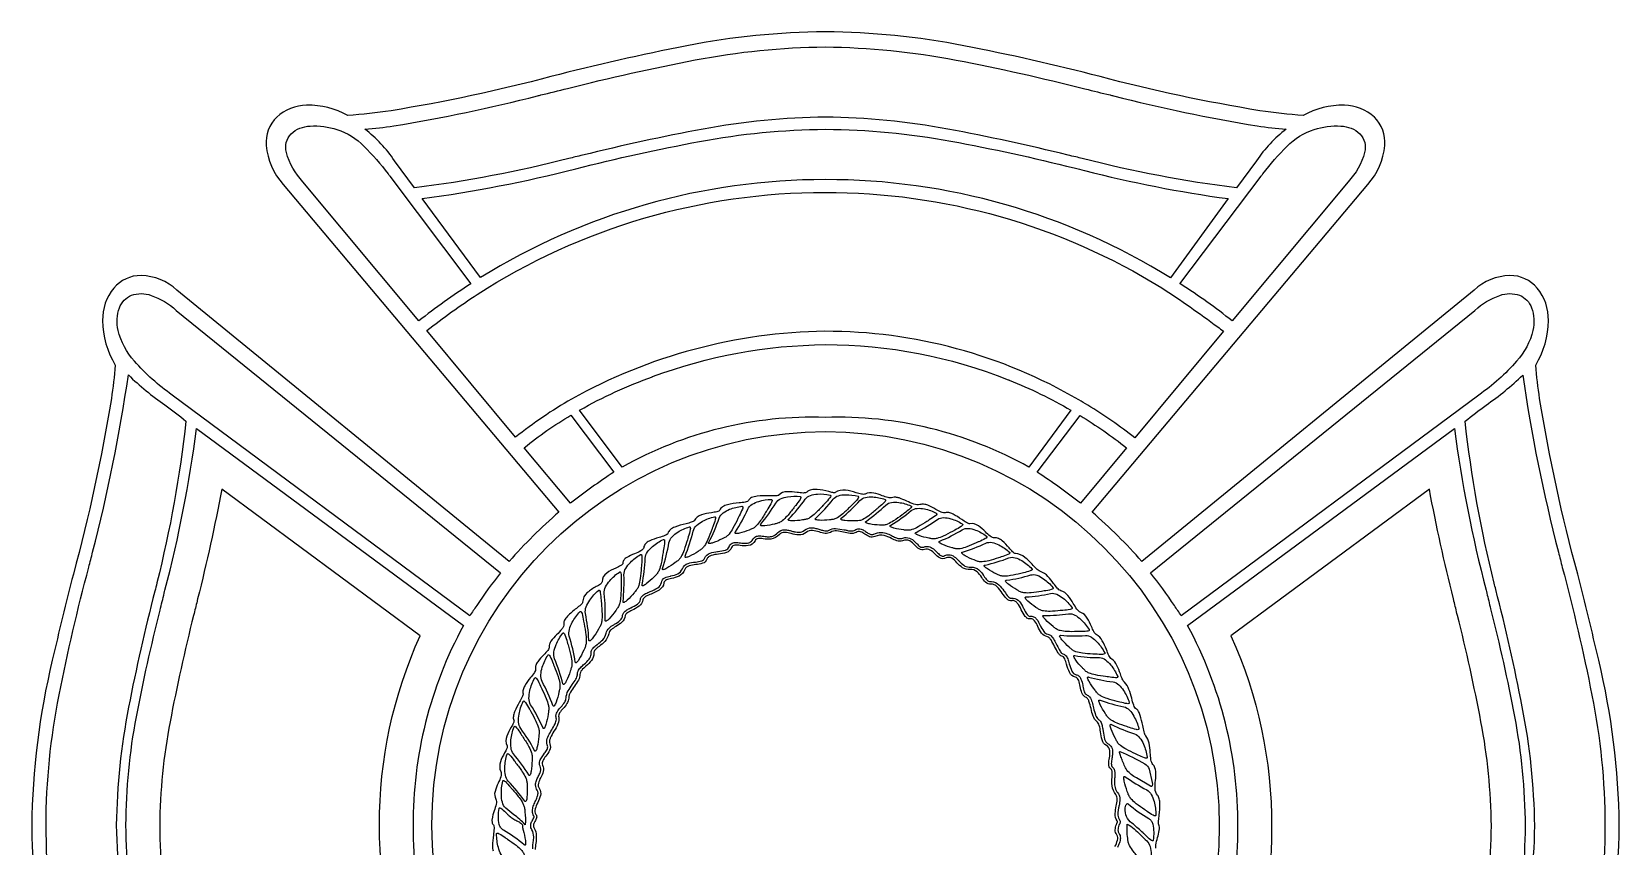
# Model space of a CAD drawing. Extents: x -4 to 118, y -79 to 10.
# Drawn here: x 95.75 to 103.21, y -20.52 to -16.69 of the extents above; entities that cross this region are included whole.
import ezdxf

# ---------------------------------------------------------------- set-up
doc = ezdxf.new("R2010")
doc.units = 0
doc.header["$MEASUREMENT"] = 0

msp = doc.modelspace()

# ---------------------------------------------------------------- linework, layer by layer
for points in [[(103.1183, -21.2027, 0.055405), (103.2149, -20.4239, 0.055672), (103.1183, -19.6489, 0.006277), (103.0195, -19.2437, -0.025745), (102.8408, -18.4185, -0.012028), (102.8222, -18.2612, 0.132006), (102.8821, -18.0513, 0.176908), (102.8297, -17.899, 0.220002), (102.7011, -17.8395, 0.175917), (102.5325, -17.9081), (100.9713, -19.1846, 0.035776), (100.7372, -18.9522), (102.0336, -17.4117, 0.153357), (102.1135, -17.2277, 0.221589), (102.0639, -17.0945, 0.184029), (101.9231, -17.0389, 0.133279), (101.7292, -17.0876, -0.014879), (101.5264, -17.0649, -0.024548), (100.7749, -16.9045, 0.015562), (100.1348, -16.7594, 0.045549), (99.4836, -16.6935, 0.04567), (98.8334, -16.7594, 0.015463), (98.1942, -16.9045, -0.024551), (97.4427, -17.0649, -0.014876), (97.24, -17.0876, 0.133276), (97.0461, -17.0389, 0.184027), (96.9053, -17.0945, 0.221591), (96.8557, -17.2277, 0.153357), (96.9356, -17.4117), (98.232, -18.9522, 0.035758), (97.9979, -19.1846), (96.4367, -17.9081, 0.175917), (96.2681, -17.8395, 0.220001), (96.1395, -17.899, 0.176908), (96.0871, -18.0513, 0.132007), (96.147, -18.2612, -0.012034), (96.1284, -18.4185, -0.025739), (95.9497, -19.2435, 0.006281), (95.8508, -19.6489, 0.055413), (95.7543, -20.4277, 0.05568), (95.8508, -21.2027, 0.00628)], [(101.0367, -20.5316, -0.050169), (101.0375, -20.517, -0.027895), (101.0453, -20.4828, 0.027886), (101.053, -20.4486, 0.050168), (101.0539, -20.434, 0.105161), (101.051, -20.4224, -0.073232), (101.0501, -20.4032, -0.013267), (101.0528, -20.3764, 0.034682), (101.0565, -20.3236, 0.060051), (101.0534, -20.3003, 0.124355), (101.0441, -20.2828, -0.165608), (101.034, -20.2533, -0.036363), (101.0354, -20.2146, 0.040683), (101.0366, -20.172, 0.173238), (101.0237, -20.1384, -0.108974), (101.0179, -20.1296, -0.049103), (101.0143, -20.1166, -0.025529), (101.0106, -20.0827, 0.031305), (101.0052, -20.0383, 0.137276), (100.9895, -20.0035, -0.089339), (100.9855, -19.9967, -0.030365), (100.982, -19.9857, -0.014285), (100.9752, -19.9556, 0.025139), (100.9638, -19.908, 0.049171), (100.9561, -19.8892, 0.13356), (100.9462, -19.8781, -0.123151), (100.9391, -19.8713, -0.05387), (100.9333, -19.8598, -0.02679), (100.9235, -19.8278, 0.028528), (100.9104, -19.7861, 0.112439), (100.8893, -19.7526, -0.098387), (100.8793, -19.7367, -0.018433), (100.8702, -19.7126, 0.032944), (100.8543, -19.6732, 0.133777), (100.8301, -19.6438, -0.109346), (100.8169, -19.6262, -0.020394), (100.8047, -19.5987, 0.033872), (100.785, -19.5569, 0.144379), (100.7572, -19.5278, -0.12706), (100.7457, -19.5138, -0.021701), (100.7346, -19.4903, 0.039857), (100.7143, -19.4502, 0.165801), (100.6843, -19.4236, -0.130279), (100.6663, -19.408, -0.026334), (100.6491, -19.3817, 0.039368), (100.624, -19.3449, 0.154136), (100.591, -19.3219, -0.141485), (100.5738, -19.3097, -0.027823), (100.5564, -19.2873, 0.037917), (100.5301, -19.2544, 0.127861), (100.4953, -19.2319, -0.091948), (100.4883, -19.2287, -0.037837), (100.4801, -19.2222, -0.018771), (100.4608, -19.2027, 0.038951), (100.4218, -19.1654, 0.163806), (100.3769, -19.1467, -0.137233), (100.371, -19.1447, -0.050006), (100.3641, -19.1391, -0.022539), (100.3474, -19.1208, 0.042356), (100.3154, -19.0876, 0.070391), (100.2975, -19.0764, 0.13072), (100.279, -19.0734, -0.115541), (100.2687, -19.0716, -0.063498), (100.2584, -19.0655, -0.035196), (100.2366, -19.0455, 0.053757), (100.2033, -19.0166, 0.195146), (100.1628, -19.0071, -0.11649), (100.1562, -19.0059, -0.040341), (100.1474, -19.0016, -0.018411), (100.1247, -18.9869, 0.034645), (100.0838, -18.9617, 0.061882), (100.064, -18.9545, 0.134914), (100.0467, -18.955, -0.146384), (100.0387, -18.9558, -0.060617), (100.0285, -18.9527, -0.028494), (100.0031, -18.9393, 0.03939), (99.9648, -18.92, 0.063667), (99.9458, -18.9153, 0.114086), (99.9283, -18.9171, -0.145443), (99.9001, -18.9145, -0.028544), (99.8662, -18.9005, 0.031179), (99.8304, -18.8858, 0.054859), (99.8144, -18.8824, 0.108508), (99.8007, -18.884, -0.153451), (99.7786, -18.8842, -0.032543), (99.7515, -18.875, 0.048996), (99.7114, -18.8624, 0.167754), (99.6709, -18.8674, -0.100269), (99.6633, -18.8687, -0.045374), (99.6536, -18.8675, -0.023209), (99.6288, -18.8608, 0.050223), (99.5784, -18.8492, 0.185263), (99.5297, -18.8603, -0.157461), (99.526, -18.8612, -0.040799), (99.5195, -18.8604, -0.015762), (99.5, -18.8559, 0.043457), (99.4449, -18.8455, 0.072775), (99.4182, -18.8471, 0.146882), (99.3976, -18.858, -0.129661), (99.3902, -18.8615, -0.05648), (99.3795, -18.8624, -0.027618), (99.3511, -18.8597, 0.046333), (99.304, -18.8566, 0.199179), (99.2656, -18.8722, -0.16191), (99.2607, -18.8746, -0.041928), (99.2515, -18.8757, -0.016514), (99.2238, -18.8757, 0.037656), (99.163, -18.8776, 0.072413), (99.1375, -18.8843, 0.175489), (99.1221, -18.8982, -0.185888), (99.1173, -18.9023, -0.054278), (99.1076, -18.9052, -0.021759), (99.0781, -18.9091, 0.03968), (99.0233, -18.9179, 0.073264), (99.001, -18.9273, 0.158849), (98.9877, -18.9423, -0.151668), (98.9829, -18.947, -0.060854), (98.9742, -18.9504, -0.027536), (98.9487, -18.9552, 0.047875), (98.9019, -18.9655, 0.193482), (98.867, -18.9929, -0.124599), (98.8624, -18.9965, -0.039055), (98.854, -18.9999, -0.016863), (98.829, -19.0066, 0.039867), (98.776, -19.0228, 0.073745), (98.755, -19.0353, 0.16284), (98.7441, -19.0521, -0.155729), (98.7394, -19.0579, -0.059478), (98.7302, -19.0628, -0.026818), (98.7028, -19.0717, 0.047866), (98.6564, -19.0883, 0.084893), (98.6389, -19.1009, 0.153534), (98.6302, -19.1183, -0.16339), (98.6261, -19.1272, -0.076921), (98.6166, -19.1347, -0.037066), (98.5876, -19.148, 0.047382), (98.5507, -19.1655, 0.085809), (98.5378, -19.1771, 0.150825), (98.5323, -19.1917, -0.177674), (98.5297, -19.1981, -0.077732), (98.5227, -19.204, -0.034195), (98.4996, -19.2153, 0.062535), (98.4563, -19.239, 0.240008), (98.4343, -19.2804, -0.169459), (98.4322, -19.2855, -0.065468), (98.4265, -19.2908, -0.028015), (98.4073, -19.3025, 0.058935), (98.3652, -19.3309, 0.214943), (98.3432, -19.3763, -0.154593), (98.3409, -19.3812, -0.040404), (98.3347, -19.3878, -0.016135), (98.3139, -19.4049, 0.034283), (98.2723, -19.4413, 0.066617), (98.258, -19.4603, 0.169904), (98.2544, -19.4781, -0.133705), (98.2527, -19.4897, -0.06252), (98.2453, -19.5022, -0.032614), (98.2211, -19.529, 0.038262), (98.1945, -19.559, 0.073259), (98.1868, -19.5734, 0.149045), (98.1861, -19.587, -0.163777), (98.185, -19.5938, -0.058441), (98.1797, -19.6023, -0.025685), (98.1609, -19.6229, 0.039529), (98.1321, -19.6559, 0.071131), (98.1233, -19.6727, 0.144312), (98.1224, -19.6887, -0.132534), (98.1214, -19.697, -0.055384), (98.1163, -19.707, -0.026695), (98.0984, -19.7306, 0.042092), (98.0711, -19.7684, 0.069391), (98.0631, -19.788, 0.123874), (98.0631, -19.8071, -0.137852), (98.0627, -19.8128, -0.039126), (98.0593, -19.8213, -0.016272), (98.0468, -19.8449, 0.032527), (98.0236, -19.8912, 0.061104), (98.0177, -19.9129, 0.150463), (98.0199, -19.9301, -0.162649), (98.0206, -19.9359, -0.06472), (98.0183, -19.9436, -0.028387), (98.0075, -19.9636, 0.052906), (97.987, -20.0055, 0.19707), (97.988, -20.0509, -0.158291), (97.9888, -20.0566, -0.063862), (97.9866, -20.0643, -0.028305), (97.9763, -20.0844, 0.052576), (97.9569, -20.1262, 0.191981), (97.9584, -20.1716, -0.121387), (97.961, -20.1831, -0.067977), (97.9589, -20.1964, -0.03807), (97.9466, -20.2266, 0.049925), (97.9315, -20.2655, 0.204879), (97.9356, -20.3017, -0.114105), (97.938, -20.3123, -0.053393), (97.9367, -20.3256, -0.028817), (97.9278, -20.3572, 0.041784), (97.9177, -20.3954, 0.083945), (97.9178, -20.4111, 0.170039), (97.9242, -20.4224, -0.115827), (97.9264, -20.4296, -0.040058), (97.9267, -20.4404, -0.018291), (97.9237, -20.4702, 0.033263), (97.9197, -20.5223, 0.058751), (97.9224, -20.5452, 0.128001)], [(98.1084, -20.5354, -0.033779), (98.1109, -20.5082, -0.000373), (98.1113, -20.5049, 0.029579), (98.1134, -20.4792, 0.143638), (98.1047, -20.4458, -0.145018), (98.0991, -20.4266, -0.024972), (98.0993, -20.422, -0.071045), (98.1004, -20.4173, -0.049475), (98.1073, -20.401, 0.001687), (98.1084, -20.3988, 0.026829), (98.1137, -20.3895, 0.110489), (98.1152, -20.384, 0.096084), (98.115, -20.3828, 0.037823), (98.1145, -20.3817, -0.015813), (98.114, -20.3809, -0.154899), (98.1072, -20.358, -0.081368), (98.1115, -20.3351, -0.024663), (98.1205, -20.3135, 0.000027), (98.1208, -20.3128, 0.02156), (98.13, -20.2912, 0.085541), (98.1338, -20.2733, 0.151015), (98.13, -20.2603, -0.149944), (98.122, -20.2349, -0.087467), (98.1261, -20.2143, -0.028721), (98.1343, -20.1961, 0.000227), (98.135, -20.1948, 0.03022), (98.1434, -20.1768, 0.090589), (98.1467, -20.1607, 0.097107), (98.1437, -20.1471, -0.124476), (98.1406, -20.1329, -0.126209), (98.1467, -20.1117, -0.038716), (98.1588, -20.0941, 0.00077), (98.1603, -20.0921, -0.000091), (98.1613, -20.0909, 0.031161), (98.1738, -20.0724, 0.129446), (98.1789, -20.0556, 0.082416), (98.177, -20.0457, -0.104696), (98.1746, -20.0321, -0.108154), (98.1824, -20.0033, -0.029852), (98.1981, -19.9759, 0.026619), (98.2135, -19.9481, 0.105634), (98.2197, -19.9258, 0.018547), (98.2196, -19.9225, 0.061826), (98.2191, -19.9196, -0.010485), (98.2182, -19.9151, -0.038092), (98.2178, -19.911, -0.145318), (98.2262, -19.8868, -0.043922), (98.242, -19.8677, 0.03996), (98.2588, -19.8463, 0.141995), (98.2655, -19.8262, -0.120367), (98.275, -19.7933, -0.034064), (98.2938, -19.7642, 0.000063), (98.2945, -19.7632, 0.026267), (98.3119, -19.7372, 0.126794), (98.3186, -19.7168), (98.3186, -19.7156), (98.318, -19.7143, -0.068962), (98.3192, -19.7065, -0.033017), (98.3217, -19.6995, -0.076698), (98.3341, -19.6825, -0.022711), (98.3502, -19.6673, 0.048208), (98.3737, -19.6437, 0.166809), (98.3829, -19.621), (98.3829, -19.6173), (98.3829, -19.6142, -0.181798), (98.3921, -19.5918, -0.0534), (98.4096, -19.5763, 0.002305), (98.4126, -19.574, 0.052503), (98.4383, -19.552, 0.141762), (98.4534, -19.522, -0.155831), (98.4676, -19.4978, -0.048856), (98.4893, -19.4818, 0.00193), (98.493, -19.4794, 0.055315), (98.5189, -19.4609, 0.176142), (98.5313, -19.4373, -0.146658), (98.5369, -19.4244, -0.089604), (98.5511, -19.4121, -0.024983), (98.5681, -19.4029, 0.000254), (98.5697, -19.4021, 0.049015), (98.6003, -19.3846, 0.203324), (98.6148, -19.3625, -0.170989), (98.6216, -19.3483, -0.098072), (98.6392, -19.3351, -0.032679), (98.6605, -19.326, 0.057531), (98.6961, -19.3084, 0.212442), (98.7131, -19.2834, -0.254821), (98.7296, -19.2611, -0.069753), (98.755, -19.253, 0.001431), (98.7576, -19.2525, 0.062494), (98.7904, -19.242, 0.186316), (98.812, -19.2185, -0.223107), (98.8388, -19.1934, -0.065778), (98.8728, -19.187, 0.000108), (98.8739, -19.1869, 0.051849), (98.9028, -19.1815, 0.238822), (98.9159, -19.1696, -0.223211), (98.9426, -19.145, -0.060834), (98.9775, -19.1377, 0.00038), (98.9796, -19.1375, 0.053086), (99.0146, -19.1305, 0.091652), (99.0254, -19.1244, 0.135755), (99.0315, -19.1152, -0.202556), (99.0458, -19.0985, -0.114042), (99.0643, -19.0948, -0.02864), (99.0795, -19.096, 0.006126), (99.0859, -19.0967, 0.038651), (99.1088, -19.0985, 0.106642), (99.1284, -19.0952, 0.165206), (99.1428, -19.0812, -0.158418), (99.1566, -19.0674, -0.115281), (99.1737, -19.0639, -0.031299), (99.1877, -19.0651, 0.00658), (99.1935, -19.0657, -0.000201), (99.1952, -19.066, 0.038254), (99.2164, -19.0682, 0.092993), (99.2368, -19.0647, 0.107386), (99.2591, -19.0497, -0.21214), (99.2931, -19.0354, -0.049964), (99.3105, -19.0374, -0.021516), (99.3271, -19.0416, 0.017479), (99.3438, -19.0456, 0.046474), (99.3592, -19.0472, 0.192566), (99.3858, -19.0379, -0.177711), (99.4192, -19.0262, -0.057335), (99.4392, -19.0288, -0.019078), (99.4578, -19.0341, 0.000006), (99.4581, -19.0342, 0.023006), (99.4745, -19.0387, 0.052859), (99.4884, -19.0404, 0.117901), (99.5014, -19.0373, -0.157132), (99.5323, -19.0286), (99.5719, -19.0348, -0.001187), (99.5773, -19.0361, 0.012656), (99.5924, -19.0395, 0.046291), (99.6059, -19.041, 0.064876), (99.6149, -19.04, 0.092566), (99.622, -19.0367, -0.134012), (99.6412, -19.0311, -0.112329), (99.6612, -19.0362, -0.043009), (99.677, -19.046, 0.035232), (99.6915, -19.0546, 0.113385), (99.7036, -19.0577, 0.058289), (99.7074, -19.0572, 0.037348), (99.7116, -19.0559, -0.110074), (99.7463, -19.0484, -0.087826), (99.7759, -19.054, -0.033978), (99.8001, -19.0651, 0.032524), (99.8178, -19.0738, 0.093479), (99.8328, -19.0769), (99.8328, -19.0769, 0.022853), (99.8378, -19.0767, 0.072328), (99.8427, -19.0756, -0.084074), (99.8631, -19.0719, -0.152337), (99.8929, -19.0814, -0.056416), (99.9128, -19.0993, 0.00005), (99.9132, -19.0998, 0.041754), (99.9276, -19.1134, 0.167401), (99.9392, -19.1177, 0.04743), (99.9423, -19.1173, 0.012325), (99.946, -19.1164, -0.087554), (99.9614, -19.114, -0.145421), (99.9866, -19.1219, -0.049202), (100.005, -19.1373, 0.002156), (100.0078, -19.1399, 0.043523), (100.023, -19.1542, 0.164133), (100.0362, -19.1591, 0.058768), (100.0405, -19.1586, 0.042897), (100.0461, -19.1566, -0.10248), (100.0635, -19.1529, -0.152686), (100.0898, -19.1619, -0.047862), (100.1098, -19.1795, 0.000662), (100.1117, -19.1814, 0.0545), (100.1341, -19.2022, 0.156898), (100.1593, -19.2104), (100.163, -19.2104), (100.1686, -19.2104, -0.182301), (100.2054, -19.224, -0.066671), (100.2274, -19.25, 0.000826), (100.2292, -19.2525, 0.051599), (100.2442, -19.2725, 0.20774), (100.2588, -19.2791), (100.2613, -19.2791), (100.265, -19.2791, -0.189715), (100.2994, -19.2942, -0.052251), (100.3233, -19.3229, 0.000936), (100.3256, -19.326, 0.039209), (100.3438, -19.3496, 0.06313), (100.3504, -19.3552, 0.137576), (100.3559, -19.357), (100.3578, -19.357, -0.046659), (100.3616, -19.3564, -0.0143), (100.3658, -19.3563, -0.226848), (100.3957, -19.3724, -0.056869), (100.414, -19.4021, 0.001419), (100.4159, -19.4058, 0.044332), (100.4318, -19.4333, 0.076929), (100.4385, -19.4401, 0.154955), (100.4449, -19.4423), (100.4468, -19.4423, -0.091812), (100.4487, -19.4417, -0.026788), (100.4511, -19.4417), (100.4511, -19.4417, -0.139319), (100.4661, -19.4459, -0.088805), (100.4776, -19.4564, -0.059921), (100.4924, -19.4826, 0.000499), (100.4932, -19.4843, 0.047488), (100.5099, -19.5132, 0.204172), (100.529, -19.5258, -0.086637), (100.5379, -19.5291, -0.043703), (100.5445, -19.5338, -0.058795), (100.5589, -19.5536, -0.013993), (100.572, -19.5776, 0.000014), (100.5723, -19.5783, 0.017452), (100.5872, -19.6054, 0.027356), (100.5925, -19.6134, 0.088968), (100.5964, -19.6173, -0.176908), (100.6113, -19.6241, -0.106523), (100.6229, -19.6428, -0.028114), (100.6298, -19.6649, 0.052441), (100.6425, -19.6997, 0.221162), (100.6626, -19.7168, -0.144957), (100.6765, -19.7242, -0.092674), (100.6853, -19.7372, -0.061225), (100.6935, -19.7666, 0.001661), (100.6941, -19.77, 0.0435), (100.7008, -19.798, 0.076963), (100.7052, -19.806, 0.141523), (100.7108, -19.8102, -0.139928), (100.7257, -19.8213, -0.082882), (100.7372, -19.8456, -0.024242), (100.7442, -19.8732, 0.026175), (100.7539, -19.9072, 0.050074), (100.7592, -19.9185, 0.102257), (100.7658, -19.9258, -0.098812), (100.7776, -19.9375, -0.074661), (100.7845, -19.9558, -0.020686), (100.7882, -19.9762, 0.00297), (100.7893, -19.9833, 0.042826), (100.7961, -20.0193, 0.071237), (100.8019, -20.0316, 0.120669), (100.8104, -20.0396, -0.160521), (100.8291, -20.0582, -0.115601), (100.8339, -20.081, -0.037677), (100.8315, -20.1044, 0.00231), (100.8308, -20.1094, 0.047291), (100.8277, -20.1335, 0.080017), (100.8291, -20.1441, 0.120128), (100.8332, -20.1509, -0.147796), (100.8425, -20.1661, -0.068319), (100.8444, -20.1818, -0.012667), (100.8441, -20.1903, 0.012898), (100.8437, -20.1997, -0.000004), (100.8437, -20.1999, 0.023103), (100.8425, -20.2207, 0.067231), (100.8457, -20.2474, 0.10491), (100.8586, -20.2727, -0.104291), (100.866, -20.2876, -0.065557), (100.8679, -20.303, -0.04413), (100.8643, -20.3318, 0.001259), (100.8635, -20.3363, -0.000128), (100.8631, -20.3383, 0.010881), (100.86, -20.3553, 0.038064), (100.8586, -20.371, 0.116548), (100.8642, -20.3963, -0.076328), (100.8681, -20.4015, -0.122529), (100.8697, -20.4081, -0.094547), (100.8682, -20.4149, -0.034311), (100.8658, -20.4196, 0.011779), (100.8654, -20.4204, 0.062984), (100.8642, -20.4229, -0.021943), (100.8639, -20.4236, -0.085123), (100.8635, -20.4241, 0.015319), (100.8604, -20.4368, 0.049377), (100.8592, -20.4476, 0.160924), (100.8635, -20.4625, -0.158399), (100.8703, -20.4847, -0.084705), (100.8656, -20.5079, -0.025303), (100.8563, -20.5294, 0.000018)], [(100.8451, -20.525, 0.048609), (100.8567, -20.495, 0.223973), (100.8532, -20.4695, -0.159669), (100.8464, -20.4457, -0.077944), (100.8517, -20.4207, -0.058495), (100.853, -20.4169, -0.021021), (100.8548, -20.4135, 0.019311), (100.8561, -20.4108, 0.075251), (100.8569, -20.4084, 0.143475), (100.8566, -20.4062, 0.119954), (100.8547, -20.404, -0.144301), (100.8464, -20.3696, -0.044369), (100.8513, -20.334, 0.042444), (100.8555, -20.3042, 0.179763), (100.8488, -20.2805, -0.140181), (100.8317, -20.239, -0.051443), (100.8317, -20.1989, 0.040021), (100.8323, -20.1752, 0.077319), (100.8302, -20.1664, 0.133619), (100.8253, -20.1601, -0.195249), (100.816, -20.1365, -0.049483), (100.8188, -20.1075, 0.068321), (100.8211, -20.0746, 0.260199), (100.8048, -20.0503, -0.198168), (100.7842, -20.0235, -0.047533), (100.7768, -19.9852, 0.035797), (100.7715, -19.9554, 0.064107), (100.7667, -19.9439, 0.1177), (100.7593, -19.936, -0.157248), (100.7423, -19.9115, -0.03336), (100.7325, -19.8759, 0.036953), (100.7229, -19.8415, 0.070778), (100.716, -19.8289, 0.140878), (100.7066, -19.8217, -0.130433), (100.6964, -19.8143, -0.078732), (100.6896, -19.8025, -0.046202), (100.6818, -19.772, 0.047142), (100.6746, -19.7438, 0.091076), (100.6686, -19.7339, 0.157098), (100.6596, -19.7287, -0.222746), (100.6316, -19.7055, -0.055678), (100.6179, -19.6677, 0.04357), (100.609, -19.6414, 0.093469), (100.6031, -19.6331, 0.175532), (100.5951, -19.6297, -0.153901), (100.5868, -19.625, -0.055298), (100.5784, -19.6145, -0.026001), (100.5614, -19.5839, 0.026003), (100.5444, -19.5534, 0.055298), (100.5359, -19.5429, 0.1539), (100.5276, -19.5382, -0.199911), (100.5003, -19.5208, -0.050806), (100.4823, -19.4896, 0.051017), (100.4675, -19.4638, 0.101541), (100.4589, -19.4562, 0.162713), (100.4484, -19.4544, -0.160212), (100.4347, -19.4521, -0.100974), (100.4233, -19.4425, -0.053475), (100.4047, -19.4111, 0.056259), (100.3859, -19.3796, 0.109352), (100.3744, -19.3704, 0.167433), (100.3604, -19.369, -0.155705), (100.3482, -19.3678, -0.090576), (100.3369, -19.3601, -0.047051), (100.3154, -19.3332, 0.048858), (100.2913, -19.3033, 0.083305), (100.2776, -19.2938, 0.134125), (100.2622, -19.2913, -0.212878), (100.2371, -19.2823, -0.060811), (100.2189, -19.2594, 0.070318), (100.1973, -19.233, 0.207322), (100.1639, -19.2227, -0.171173), (100.1287, -19.2135, -0.057763), (100.1025, -19.1901, 0.069278), (100.0787, -19.1693, 0.252503), (100.051, -19.1678, -0.239408), (100.0216, -19.1675, -0.078464), (99.9988, -19.1487, 0.0706), (99.9772, -19.1304, 0.225429), (99.9498, -19.1282, -0.225355), (99.9244, -19.1256, -0.069402), (99.9042, -19.1079, 0.083086), (99.8804, -19.0878, 0.226395), (99.8471, -19.087, -0.150884), (99.8198, -19.0871, -0.050093), (99.7944, -19.0759, 0.070305), (99.76, -19.062, 0.15932), (99.7166, -19.0672, -0.19548), (99.692, -19.0679, -0.061926), (99.6702, -19.056, 0.066317), (99.6497, -19.0449, 0.233894), (99.6286, -19.0474, -0.154857), (99.6008, -19.0526, -0.040274), (99.5694, -19.0466, 0.044614), (99.5367, -19.0406, 0.173864), (99.5084, -19.0474, -0.163805), (99.4826, -19.0521, -0.045243), (99.4546, -19.0456, 0.05666), (99.423, -19.0387, 0.194978), (99.394, -19.0474, -0.186133), (99.3588, -19.0598, -0.06407), (99.3235, -19.0532, 0.063067), (99.2933, -19.0474, 0.225338), (99.2678, -19.0581, -0.163631), (99.2272, -19.0794, -0.078061), (99.1914, -19.0777, 0.069728), (99.169, -19.0761, 0.256749), (99.1534, -19.087, -0.235981), (99.1218, -19.11, -0.077211), (99.0842, -19.1089, 0.062339), (99.0586, -19.1075, 0.309717), (99.0435, -19.119, -0.232092), (99.0189, -19.1421, -0.05697), (98.981, -19.1498, 0.05077), (98.9476, -19.1562, 0.089859), (98.9352, -19.1629, 0.138145), (98.9276, -19.1739, -0.232181), (98.9069, -19.193, -0.057454), (98.8748, -19.1989, 0.055627), (98.8436, -19.2047, 0.230043), (98.8235, -19.2227, -0.18961), (98.7963, -19.2528, -0.065204), (98.7604, -19.2643, 0.052864), (98.7367, -19.2713, 0.101291), (98.729, -19.2769, 0.148224), (98.7252, -19.2852, -0.214257), (98.7032, -19.3185, -0.05746), (98.665, -19.3375, 0.039167), (98.6394, -19.3492, 0.076663), (98.631, -19.3561, 0.143282), (98.6269, -19.3644, -0.199766), (98.6082, -19.3944, -0.05263), (98.5755, -19.4135, 0.036201), (98.5537, -19.4255, 0.071463), (98.5466, -19.4319, 0.140087), (98.5433, -19.4391, -0.175403), (98.5275, -19.4698, -0.055352), (98.4994, -19.4901, 0.042613), (98.4775, -19.5053, 0.172658), (98.4656, -19.5245, -0.13786), (98.4475, -19.5602, -0.050472), (98.4202, -19.5839, 0.045325), (98.4018, -19.5994, 0.221996), (98.3952, -19.6159, -0.198331), (98.3851, -19.6493, -0.05116), (98.3584, -19.6768, 0.036064), (98.3387, -19.6962, 0.065464), (98.3327, -19.7056, 0.119915), (98.3307, -19.715, -0.13209), (98.323, -19.7421, -0.03119), (98.3047, -19.7703, 0.030183), (98.2863, -19.7985, 0.122778), (98.2779, -19.8263, -0.142352), (98.2693, -19.8529, -0.041169), (98.2511, -19.8759, 0.045114), (98.235, -19.8963, 0.208085), (98.231, -19.9162, -0.172641), (98.2272, -19.9482, -0.037673), (98.2086, -19.9829, 0.035822), (98.1914, -20.0144, 0.064692), (98.1873, -20.0286, 0.122204), (98.1884, -20.0412, -0.210551), (98.1879, -20.0728, -0.063846), (98.1703, -20.0999, 0.052573), (98.156, -20.121, 0.226152), (98.1547, -20.1418, -0.178523), (98.1577, -20.1724, -0.058884), (98.1461, -20.2006, 0.062998), (98.1353, -20.227, 0.214178), (98.14, -20.2531, -0.213131), (98.1447, -20.2842, -0.05283), (98.132, -20.318, 0.04861), (98.1204, -20.348, 0.223979), (98.1239, -20.3735, -0.22425), (98.1265, -20.3896, -0.06257), (98.1191, -20.4062, 0.040174), (98.1122, -20.4207, 0.092911), (98.112, -20.431, 0.098729), (98.1151, -20.439, -0.133886), (98.1253, -20.4737, -0.042883), (98.1229, -20.5095, 0.039986), (98.1207, -20.539, 0.163048)]]:
    msp.add_lwpolyline(points, format="xyb")
for points in [[(97.4559, -17.1365, 0.022329), (98.1316, -16.9946, -0.000013), (98.1474, -16.9908, 0.000653), (98.2723, -16.9604, -0.014916), (98.8726, -16.8262, -0.045154), (99.483, -16.765, -0.04512), (100.0983, -16.8268, -0.01484), (100.7039, -16.9621, 0.000576), (100.822, -16.9908, -0.000013), (100.8378, -16.9946, 0.022329), (101.5135, -17.1365, 0.012175), (101.6497, -17.1523, 0.086572), (101.5107, -17.2998), (101.4164, -17.4273, -0.032231), (100.6914, -17.2895, 0.000076), (100.6606, -17.2822, -0.00006), (100.6245, -17.2737, 0.01449), (100.0593, -17.1511, 0.043822), (99.485, -17.0952, 0.043821), (98.9096, -17.1513, 0.014475), (98.3431, -17.2741, -0.000054), (98.3088, -17.2822, 0.000076), (98.278, -17.2895, -0.032231), (97.553, -17.4273), (97.4587, -17.2998, 0.086528), (97.3197, -17.1523, 0.012177)], [(97.0286, -17.3991, -0.123216), (96.9511, -17.2609, -0.259948), (96.973, -17.1732, -0.176531), (97.0627, -17.1371, -0.099578), (97.1885, -17.1539, -0.126515), (97.3155, -17.2316, -0.032831), (97.4288, -17.3617, 0.000168), (97.4374, -17.3724), (97.8173, -17.8787, 0.024625), (97.5732, -18.0535)], [(101.1054, -17.8502, 0.140433), (99.4839, -17.3888, 0.139741), (97.863, -17.8496), (97.5883, -17.4781, 0.02918), (98.3105, -17.3378, -0.015221), (98.8927, -17.2097, -0.044309), (99.4845, -17.1521, -0.043578), (100.0742, -17.2078, -0.015954), (100.6537, -17.3342, -0.000198), (100.7018, -17.3457, 0.029345), (101.3765, -17.4781)], [(101.781, -17.1539, -0.099578), (101.9067, -17.1371, -0.17653), (101.9964, -17.1732, -0.259948), (102.0183, -17.2609, -0.123217), (101.9408, -17.3991), (101.3956, -18.0535, 0.02772), (101.1546, -17.8809, -0.000009), (101.1503, -17.8781), (101.532, -17.3724, 0.000168), (101.5406, -17.3617, -0.032831), (101.654, -17.2316, -0.126515)], [(97.611, -18.099, -0.023472), (97.8483, -17.9285, -0.144335), (99.4821, -17.4489, -0.139795), (101.0649, -17.8975, -0.015282), (101.3277, -18.0813, 0.00896), (101.3556, -18.1015), (100.9382, -18.6029, 0.026064), (100.7176, -18.4493, -0.000002), (100.717, -18.4489, 0.007942), (100.6752, -18.4244, 0.133316), (99.4821, -18.1021, 0.124733), (98.2914, -18.4208, 0.04139), (98.0284, -18.6005)], [(96.4328, -18.0036), (97.9578, -19.2383, 0.023864), (97.8453, -19.3917, -0.001702), (97.8127, -19.4392), (96.4144, -18.4018, -0.057325), (96.2366, -18.2427, -0.121725), (96.1599, -18.0977, -0.13845), (96.1664, -17.9913, -0.210148), (96.2226, -17.9327, -0.174177), (96.3156, -17.9331, -0.10291)], [(102.5366, -18.0036, -0.10291), (102.6538, -17.9331, -0.174178), (102.7468, -17.9327, -0.210147), (102.803, -17.9913, -0.138448), (102.8095, -18.0977, -0.121722), (102.7328, -18.2427, -0.057325), (102.5551, -18.4018), (101.1567, -19.4392, -0.001701), (101.1242, -19.3917, 0.02387), (101.0116, -19.2383)], [(100.4404, -18.741, 0.136804), (99.4835, -18.5068, 0.137268), (98.5291, -18.741), (98.3291, -18.4726, -0.041578), (98.6711, -18.3158, -0.150572), (98.6712, -18.3154, -0.131618), (98.6714, -18.3152, -0.104601), (98.6717, -18.3151), (98.6717, -18.3151, -0.086697), (99.4841, -18.1648, -0.096462), (100.3423, -18.33, 0.05498), (100.3435, -18.3304, 0.015077), (100.3449, -18.3307, -0.035918), (100.3475, -18.3313, -0.036149), (100.6378, -18.4732)], [(96.0405, -21.7116, 0.000171), (96.0246, -21.6492, -0.015838), (95.8837, -21.0418, -0.048268), (95.8216, -20.4236, -0.048285), (95.8828, -19.812, -0.015928), (96.0222, -19.2114, 0.00023), (96.0405, -19.1398, 0.027397), (96.2083, -18.3073, 0.039801), (96.3801, -18.4485, -0.017549), (96.4787, -18.5247, -0.034146), (96.3423, -19.2854, -0.000075), (96.3327, -19.3241, 0.014708), (96.2094, -19.8695, 0.044664), (96.1517, -20.4236, 0.044663), (96.2105, -20.9853, 0.014621), (96.3354, -21.5381, -0.000038), (96.3423, -21.566, -0.034142), (96.4787, -22.3266, -0.017548), (96.3801, -22.4029, 0.039798), (96.2083, -22.544, 0.027396)], [(102.7612, -22.5439, 0.039798), (102.5893, -22.4028, -0.017549), (102.4907, -22.3265, -0.034144), (102.6272, -21.5659, -0.000075), (102.6367, -21.5271, 0.014708), (102.76, -20.9818, 0.044664), (102.8177, -20.4276, 0.044663), (102.7591, -19.8673, 0.014635), (102.6345, -19.3157, -0.000044), (102.6272, -19.286, -0.034144), (102.4907, -18.5253, -0.017549), (102.5893, -18.449, 0.039798), (102.7612, -18.3079, 0.027396), (102.929, -19.1403, 0.00023), (102.9472, -19.2121, -0.015928), (103.0866, -19.8126, -0.048284), (103.1478, -20.4242, -0.04827), (103.0859, -21.0413, -0.015853), (102.9452, -21.6475, 0.000181), (102.929, -21.7115, 0.027396)], [(98.0691, -18.6494, -0.036701), (98.2878, -18.4965), (98.4898, -18.7642, 0.018637), (98.2865, -18.9101)], [(100.8989, -18.6502), (100.6832, -18.91, 0.019068), (100.4797, -18.7644), (100.6807, -18.4985, -0.03199), (100.8989, -18.6496)], [(97.7829, -19.4859, 0.126758), (97.5468, -20.4274, 0.127204), (97.7829, -21.3654), (96.5289, -22.2924, 0.031232), (96.3803, -21.5321, -0.000012), (96.3771, -21.5187, 0.000327), (96.3592, -21.4449, -0.015051), (96.2469, -20.9385, -0.045822), (96.197, -20.4239, -0.04585), (96.2463, -19.9146, -0.01514), (96.3574, -19.4137, 0.0004), (96.3771, -19.3327, -0.000012), (96.3803, -19.3192, 0.031232), (96.5289, -18.5589)], [(99.4847, -22.2778, -0.41358), (97.6346, -20.4239, -0.414006), (99.4847, -18.5738, -0.413579), (101.3348, -20.4277, -0.414006)], [(102.4405, -18.5591, 0.031232), (102.5891, -19.3195, -0.000012), (102.5923, -19.3329, 0.000327), (102.6102, -19.4067, -0.015051), (102.7225, -19.9131, -0.045823), (102.7724, -20.4276, -0.045851), (102.7231, -20.937, -0.01514), (102.612, -21.4379, 0.0004), (102.5923, -21.5189, -0.000012), (102.5891, -21.5323, 0.031232), (102.4405, -22.2927), (101.1866, -21.3657, 0.127745), (101.4226, -20.4318, 0.126226), (101.1866, -19.4861)], [(96.515, -21.414, -0.004159), (96.5232, -21.4477, 0.004163), (96.5315, -21.4813, 0.022805), (96.533, -21.4878, -0.014385), (96.534, -21.4921, -0.0152), (96.6471, -22.0078), (97.58, -21.3181, -0.107601), (97.3882, -20.4239, -0.108043), (97.58, -19.5335), (96.6471, -18.8437, -0.0152), (96.534, -19.3595, -0.014385), (96.533, -19.3638, 0.022805), (96.5315, -19.3702, 0.004163), (96.5232, -19.4039, -0.004159), (96.515, -19.4376, 0.015036), (96.4043, -19.9379, 0.044562), (96.3555, -20.4277, 0.044876), (96.4043, -20.9156, 0.014779)], [(99.3894, -18.8913, -0.14789), (99.414, -18.8739, -0.071784), (99.4473, -18.8673, -0.072739), (99.5062, -18.8721, -0.449836), (99.5091, -18.8765, -0.103965), (99.5047, -18.8852, -0.028268), (99.4821, -18.911, 0.002292), (99.4725, -18.9214, -0.016569), (99.4379, -18.9573, -0.045779), (99.4127, -18.9775, -0.072025), (99.3981, -18.9849, -0.037147), (99.3824, -18.9881, 0.002088), (99.3762, -18.9892, -0.040481), (99.3295, -18.9933, -0.07613), (99.3127, -18.9914, -0.738377), (99.3109, -18.985, -0.000009), (99.3123, -18.9834, 0.037316)], [(99.6377, -18.8777, -0.45216), (99.6404, -18.8823, -0.103402), (99.6356, -18.8908, -0.028129), (99.6117, -18.9158, 0.002107), (99.6021, -18.9254, -0.016764), (99.5661, -18.9597, -0.045686), (99.5402, -18.9788, -0.072972), (99.5253, -18.9855, -0.037481), (99.5095, -18.988, 0.002084), (99.5032, -18.9888, -0.040723), (99.4564, -18.9908, -0.076105), (99.4397, -18.9881, -0.736592), (99.4382, -18.9816), (99.4383, -18.9815, 0.037169), (99.5203, -18.8916, -0.14843), (99.5455, -18.8753, -0.071829), (99.5791, -18.8702, -0.072865)], [(101.3894, -21.3181), (102.3224, -22.0078, -0.015198), (102.4354, -21.4921, -0.014271), (102.4365, -21.4878, 0.022791), (102.4379, -21.4813, 0.004163), (102.4462, -21.4477, -0.004159), (102.4545, -21.414, 0.01478), (102.5651, -20.9156, 0.044875), (102.6139, -20.4277, 0.044562), (102.5651, -19.9379, 0.015037), (102.4545, -19.4376, -0.004159), (102.4462, -19.4039, 0.004163), (102.4379, -19.3702, 0.022791), (102.4365, -19.3638, -0.014271), (102.4354, -19.3595, -0.015198), (102.3224, -18.8437), (101.3894, -19.5335, -0.107488), (101.5812, -20.4315, -0.108823)], [(98.9854, -18.9801, -0.141415), (99.0042, -18.9557, -0.069641), (99.0342, -18.939, -0.072203), (99.0919, -18.925, -0.47353), (99.0958, -18.9284, -0.100399), (99.0939, -18.938, -0.026921), (99.0792, -18.9701, 0.002104), (99.073, -18.9828, -0.015727), (99.0496, -19.0281, -0.043472), (99.0311, -19.0553, -0.070367), (99.019, -19.0671, -0.036603), (99.0047, -19.0751, 0.001819), (98.9993, -19.0779, -0.039758), (98.9558, -19.0966, -0.075906), (98.9392, -19.1, -0.763568), (98.9357, -19.0945), (98.9358, -19.0943, 0.035487)], [(99.2299, -18.8932, -0.464856), (99.2336, -18.8969, -0.101708), (99.231, -18.9063, -0.027404), (99.2138, -18.9367, 0.002178), (99.2065, -18.9489, -0.016043), (99.1796, -18.9918, -0.044334), (99.1589, -19.0171, -0.070169), (99.146, -19.0277, -0.036413), (99.1312, -19.0344, 0.002037), (99.1254, -19.0367, -0.039887), (99.0805, -19.0513, -0.075981), (99.0637, -19.0531, -0.754689), (99.0606, -19.0473, -0.000008), (99.0617, -19.0455, 0.036379), (99.1194, -18.9381, -0.143457), (99.1401, -18.9155, -0.070546), (99.1714, -18.9016, -0.072711)], [(99.2507, -18.9095, -0.14613), (99.2738, -18.8898, -0.071398), (99.3065, -18.8801, -0.072651), (99.3655, -18.8794, -0.45647), (99.3688, -18.8836, -0.102571), (99.365, -18.8926, -0.027838), (99.3445, -18.9207, 0.002165), (99.3359, -18.9316, -0.016439), (99.3043, -18.9707, -0.045071), (99.281, -18.9932, -0.071787), (99.267, -19.0019, -0.036967), (99.2516, -19.0066, 0.00206), (99.2455, -19.0082, -0.04052), (99.1993, -19.0168, -0.076229), (99.1824, -19.0164, -0.744398), (99.18, -19.0102, -0.000008), (99.1813, -19.0085, 0.036619)], [(99.7643, -18.8928, -0.447099), (99.7667, -18.8976, -0.104374), (99.7613, -18.9057, -0.028487), (99.7358, -18.9289, 0.002098), (99.7256, -18.9376, -0.017055), (99.6875, -18.9692, -0.045763), (99.6605, -18.9863, -0.073145), (99.6451, -18.9919, -0.037418), (99.6291, -18.9932, 0.002024), (99.6229, -18.9935, -0.04076), (99.5761, -18.992, -0.075866), (99.5596, -18.9881, -0.731295), (99.5584, -18.9815), (99.5588, -18.9812, 0.037761), (99.6462, -18.8979, -0.149783), (99.6725, -18.8835, -0.072014), (99.7063, -18.8809, -0.072178)], [(99.886, -18.923, -0.4464), (99.8881, -18.928, -0.104864), (99.8822, -18.9357, -0.028612), (99.8552, -18.957, 0.002061), (99.8446, -18.9649, -0.017365), (99.8045, -18.9935, -0.04639), (99.7764, -19.0085, -0.073899), (99.7608, -19.013, -0.037752), (99.7448, -19.0131, 0.002163), (99.7385, -19.0129, -0.040595), (99.6919, -19.0079, -0.075207), (99.6756, -19.0027, -0.733078), (99.6749, -18.9961), (99.675, -18.996, 0.038457), (99.7678, -18.9192, -0.150891), (99.795, -18.9068, -0.072063), (99.8289, -18.9068, -0.072045)], [(100.0054, -18.9575, -0.441908), (100.0072, -18.9626, -0.106306), (100.0008, -18.9699, -0.029016), (99.9725, -18.9891, 0.002091), (99.9614, -18.9962, -0.017353), (99.9195, -19.0218, -0.047197), (99.8906, -19.0346, -0.074848), (99.8747, -19.0379, -0.037776), (99.8586, -19.0368, 0.002073), (99.8524, -19.0361, -0.040569), (99.8063, -19.0277, -0.074811), (99.7904, -19.0213, -0.210421), (99.7878, -19.0179, -0.286378), (99.7901, -19.0146, -0.000003), (99.7912, -19.0139, 0.038543), (99.8878, -18.9449, -0.152201), (99.9157, -18.9346, -0.072006), (99.9495, -18.9371, -0.071502)], [(98.7489, -19.0961, -0.138391), (98.7635, -19.0685, -0.068125), (98.7904, -19.0464, -0.071186), (98.8449, -19.0219, -0.486151), (98.8493, -19.0245, -0.0996), (98.849, -19.0344, -0.026447), (98.8396, -19.069, 0.001941), (98.8356, -19.0822, -0.015784), (98.8199, -19.1312, -0.042482), (98.8061, -19.1615, -0.067309), (98.7961, -19.1752, -0.035099), (98.7835, -19.1858, 0.002007), (98.7783, -19.1898, -0.038915), (98.7385, -19.2163, -0.075135), (98.7228, -19.2227, -0.780063), (98.7184, -19.2179), (98.7185, -19.2178, 0.034844)], [(98.9633, -18.9745, -0.482833), (98.9676, -18.9774, -0.099305), (98.9666, -18.9873, -0.026489), (98.955, -19.021, 0.001919), (98.9501, -19.0339, -0.016027), (98.9313, -19.0816, -0.041847), (98.9156, -19.1108, -0.067801), (98.9048, -19.1237, -0.035479), (98.8916, -19.1332, 0.002119), (98.8861, -19.1369, -0.039403), (98.8446, -19.1603, -0.075487), (98.8285, -19.1656, -0.774574), (98.8245, -19.1604, -0.000001), (98.8248, -19.1597, 0.035412), (98.8627, -19.0412, -0.139582), (98.8791, -19.0148, -0.068839), (98.9073, -18.9948, -0.072172)], [(100.1276, -19.0077, -0.439204), (100.129, -19.0129, -0.107198), (100.1222, -19.0197, -0.029254), (100.0927, -19.0368, 0.002116), (100.0812, -19.043, -0.017618), (100.0378, -19.0653, -0.047582), (100.008, -19.076, -0.074033), (99.992, -19.078, -0.037403), (99.9762, -19.0757, 0.002133), (99.9699, -19.0746, -0.040515), (99.9244, -19.0627, -0.074262), (99.909, -19.0551, -0.20937), (99.9067, -19.0516, -0.288694), (99.9092, -19.0485, -0.000004), (99.9105, -19.0478, 0.038239), (100.0111, -18.9863, -0.153316), (100.0396, -18.9781, -0.071941), (100.0732, -18.9831, -0.071101)], [(98.6227, -19.2944, -0.000007), (98.6231, -19.2923, 0.034653), (98.6372, -19.1691, -0.136304), (98.648, -19.1397, -0.06668), (98.6718, -19.1137, -0.069997), (98.7226, -19.0813, -0.495685), (98.7274, -19.0832, -0.099713), (98.7283, -19.0931, -0.026191), (98.7235, -19.1288, 0.001895), (98.7212, -19.1424, -0.016268), (98.7121, -19.1933, -0.041528), (98.7023, -19.2254, -0.066415), (98.6942, -19.2404, -0.034802), (98.6831, -19.2527, 0.002059), (98.6784, -19.2575, -0.037786), (98.6424, -19.2897, -0.073705), (98.6276, -19.2985, -0.799256)], [(100.2417, -19.0652, -0.437067), (100.2428, -19.0705, -0.108841), (100.2356, -19.0767, -0.029587), (100.2052, -19.0914, 0.002204), (100.1931, -19.0968, -0.017633), (100.1484, -19.1159, -0.047607), (100.118, -19.1243, -0.074665), (100.1018, -19.1251, -0.037406), (100.0861, -19.1216, 0.002029), (100.0801, -19.12, -0.039832), (100.0354, -19.1047, -0.073598), (100.0206, -19.0961, -0.20722), (100.0185, -19.0923, -0.291449), (100.0212, -19.0894), (100.0216, -19.0892, 0.039267), (100.1269, -19.035, -0.153932), (100.1559, -19.029, -0.071554), (100.189, -19.0366, -0.070464)], [(100.3492, -19.141, -0.436755), (100.3498, -19.1464, -0.109906), (100.3419, -19.1518, -0.029787), (100.31, -19.1631, 0.002097), (100.2978, -19.167, -0.017747), (100.2515, -19.1809, -0.047832), (100.2205, -19.1859, -0.074242), (100.2044, -19.1849, -0.037082), (100.1892, -19.1797, 0.002223), (100.1831, -19.1773, -0.039425), (100.1402, -19.1571, -0.072523), (100.1263, -19.1468, -0.20435), (100.1246, -19.1429, -0.29627), (100.1276, -19.1402, -0.000001), (100.1281, -19.14, 0.039614), (100.238, -19.0981, -0.154647), (100.2674, -19.0953, -0.07103), (100.2996, -19.1066, -0.069481)], [(98.5374, -19.2473, -0.135115), (98.5458, -19.2169, -0.06594), (98.5674, -19.1888, -0.069541), (98.6154, -19.1518, -0.496985), (98.6203, -19.1532, -0.100016), (98.622, -19.1629, -0.026149), (98.6201, -19.1987, 0.001963), (98.619, -19.2128, -0.015662), (98.6139, -19.2643, -0.042361), (98.6067, -19.2972, -0.066001), (98.5999, -19.313, -0.034319), (98.5897, -19.3264, 0.001841), (98.5856, -19.3314, -0.037253), (98.5524, -19.3668, -0.072635), (98.5384, -19.377, -0.810271), (98.5332, -19.3733, -0.000003), (98.5333, -19.372, 0.034426)], [(100.4548, -19.2185, -0.436834), (100.4551, -19.224, -0.110961), (100.4469, -19.2288, -0.029942), (100.4144, -19.2376, 0.002121), (100.4019, -19.2406, -0.017947), (100.3548, -19.251, -0.047892), (100.3235, -19.2536, -0.074275), (100.3075, -19.2514, -0.036821), (100.2927, -19.2451, 0.002175), (100.2868, -19.2423, -0.039291), (100.2454, -19.219, -0.07179), (100.2321, -19.2076, -0.202528), (100.2306, -19.2036, -0.299676), (100.2338, -19.2012, -0.000001), (100.2343, -19.201, 0.039828), (100.3467, -19.1674, -0.154868), (100.3762, -19.1668, -0.070588), (100.4076, -19.1805, -0.069078)], [(98.5165, -19.2342, -0.501398), (98.5215, -19.2352, -0.100634), (98.5238, -19.2449, -0.026128), (98.5242, -19.2809, 0.001883), (98.524, -19.2948, -0.015581), (98.5223, -19.3466, -0.04183), (98.5173, -19.3799, -0.06659), (98.5115, -19.3963, -0.034236), (98.5021, -19.4105, 0.001668), (98.4985, -19.4156, -0.037793), (98.4676, -19.4535, -0.072261), (98.4543, -19.4646, -0.813523), (98.4488, -19.4614, -0.000002), (98.4488, -19.4604, 0.034801), (98.4448, -19.3353, -0.134282), (98.4513, -19.3043, -0.065176), (98.471, -19.2747, -0.068787)], [(100.5537, -19.3069, -0.436091), (100.5535, -19.3124, -0.112), (100.5451, -19.3165, -0.030109), (100.5123, -19.3229, 0.002227), (100.4994, -19.325, -0.017972), (100.4517, -19.3318, -0.04796), (100.4203, -19.332, -0.073841), (100.4044, -19.3286, -0.036265), (100.3899, -19.3211, 0.001859), (100.3845, -19.3181, -0.038756), (100.3446, -19.2916, -0.070898), (100.3322, -19.2793, -0.201687), (100.3309, -19.2751, -0.303042), (100.3342, -19.273, -0.000006), (100.3359, -19.2727, 0.039872), (100.4491, -19.2478, -0.154882), (100.4785, -19.2494, -0.070017), (100.5089, -19.2654, -0.068234)], [(98.4178, -19.3205, -0.505654), (98.4229, -19.321, -0.101044), (98.4262, -19.3304, -0.026124), (98.4301, -19.3664, 0.001798), (98.4312, -19.3799, -0.015857), (98.4345, -19.4316, -0.041099), (98.4328, -19.4653, -0.065453), (98.4286, -19.4821, -0.033846), (98.4208, -19.4971, 0.001909), (98.4176, -19.5029, -0.037143), (98.3905, -19.5441, -0.070936), (98.3783, -19.5567, -0.829711), (98.3727, -19.5541, -0.000004), (98.3725, -19.5524, 0.034503), (98.3564, -19.4291, -0.133893), (98.3598, -19.3976, -0.064427), (98.3766, -19.3659, -0.067599)], [(100.6431, -19.4016, -0.436836), (100.6426, -19.407, -0.113077), (100.6339, -19.4105, -0.030244), (100.6007, -19.4144, 0.002198), (100.5878, -19.4155, -0.017913), (100.5397, -19.4188, -0.048329), (100.5085, -19.4166, -0.073844), (100.4928, -19.4121, -0.036432), (100.4789, -19.4035, 0.002004), (100.4736, -19.4, -0.038482), (100.4356, -19.3706, -0.070357), (100.4239, -19.3574, -0.201118), (100.423, -19.3532, -0.305173), (100.4264, -19.3513), (100.4265, -19.3512, 0.040274), (100.5426, -19.3347, -0.154718), (100.5718, -19.3386, -0.069436), (100.6012, -19.3568, -0.067529)], [(98.331, -19.4202, -0.508651), (98.3361, -19.4202, -0.101557), (98.3403, -19.4292, -0.026124), (98.3477, -19.4647, 0.001731), (98.35, -19.4778, -0.015435), (98.3584, -19.5288, -0.041834), (98.3599, -19.5626, -0.064554), (98.3574, -19.5797, -0.033203), (98.3512, -19.5954, 0.002022), (98.3484, -19.6017, -0.036489), (98.3255, -19.6457, -0.069853), (98.3146, -19.6596, -0.227064), (98.3108, -19.6611, -0.289796), (98.3087, -19.6577), (98.3086, -19.6574, 0.035244), (98.2805, -19.5352, -0.133776), (98.2808, -19.5035, -0.063604), (98.2944, -19.4701, -0.066207)], [(100.7232, -19.5044, -0.438153), (100.7223, -19.5097, -0.11334), (100.7134, -19.5126, -0.030215), (100.6799, -19.514, 0.002176), (100.667, -19.5141, -0.017781), (100.6189, -19.5138, -0.048119), (100.5878, -19.5093, -0.074079), (100.5726, -19.5036, -0.036221), (100.5593, -19.494, 0.002049), (100.5542, -19.49, -0.038677), (100.5181, -19.4579, -0.069665), (100.5074, -19.4438, -0.199819), (100.5067, -19.4395, -0.308622), (100.5102, -19.4379, -0.000007), (100.5121, -19.4379, 0.039926), (100.6272, -19.4301, -0.154064), (100.6562, -19.4362, -0.068719), (100.6842, -19.4566, -0.066728)], [(98.25, -19.5217, -0.5029), (98.255, -19.5211, -0.104435), (98.26, -19.5294, -0.026597), (98.2707, -19.5633, 0.002034), (98.2746, -19.5769, -0.015332), (98.2878, -19.6267, -0.041572), (98.2926, -19.66, -0.063835), (98.2918, -19.6774, -0.032875), (98.2871, -19.6937, 0.001964), (98.285, -19.7002, -0.035744), (98.2665, -19.7466, -0.069006), (98.257, -19.7616, -0.226085), (98.2533, -19.7635, -0.292425), (98.2509, -19.7603), (98.2508, -19.7603, 0.035369), (98.2109, -19.6417, -0.13414), (98.2082, -19.6102, -0.063069), (98.2184, -19.5754, -0.065579)], [(100.797, -19.6139, -0.440105), (100.7959, -19.6192, -0.114089), (100.7868, -19.6213, -0.030213), (100.7534, -19.6203, 0.002199), (100.7404, -19.6194, -0.018034), (100.6925, -19.6155, -0.047878), (100.6618, -19.6086, -0.072637), (100.6469, -19.6018, -0.035411), (100.6342, -19.5913, 0.001961), (100.6294, -19.5869, -0.037565), (100.5955, -19.5521, -0.069095), (100.5857, -19.5373, -0.200296), (100.5853, -19.533, -0.309763), (100.589, -19.5316, -0.000001), (100.5896, -19.5316, 0.040165), (100.7061, -19.5326, -0.153213), (100.7346, -19.5409, -0.068001), (100.7613, -19.5633, -0.066057)], [(98.1799, -19.6246, -0.502794), (98.1848, -19.6233, -0.105497), (98.1906, -19.6311, -0.026739), (98.2045, -19.6638, 0.001972), (98.2096, -19.6767, -0.015905), (98.2276, -19.7247, -0.042201), (98.2356, -19.7573, -0.06419), (98.2365, -19.7747, -0.032737), (98.2335, -19.7914, 0.001952), (98.232, -19.7982, -0.035488), (98.2181, -19.8464, -0.068029), (98.2101, -19.8624, -0.222424), (98.2066, -19.8647, -0.297758), (98.2039, -19.8618), (98.2038, -19.8616, 0.035625), (98.1526, -19.7484, -0.134342), (98.1468, -19.7173, -0.062495), (98.1536, -19.6815, -0.064892)], [(100.8578, -19.7244, -0.440262), (100.8563, -19.7296, -0.115541), (100.8472, -19.731, -0.030381), (100.8141, -19.7275, 0.002322), (100.801, -19.7257, -0.017839), (100.7533, -19.7181, -0.047028), (100.7232, -19.709, -0.07184), (100.7088, -19.7011, -0.034976), (100.6968, -19.6896, 0.001976), (100.6923, -19.6849, -0.037477), (100.6607, -19.6477, -0.068306), (100.6519, -19.6321, -0.199469), (100.6518, -19.6278, -0.313205), (100.6555, -19.6267, -0.000002), (100.6564, -19.6268, 0.040415), (100.7723, -19.6365, -0.15234), (100.8002, -19.6469, -0.067326), (100.8254, -19.6712, -0.065584)], [(98.1179, -19.7328, -0.499377), (98.1228, -19.7312, -0.106201), (98.1291, -19.7385, -0.026979), (98.1452, -19.7702, 0.001902), (98.151, -19.7825, -0.015722), (98.1721, -19.829, -0.042315), (98.1821, -19.861, -0.064608), (98.1842, -19.8783, -0.032673), (98.1822, -19.8953, 0.001866), (98.1811, -19.902, -0.035486), (98.1704, -19.9511, -0.067729), (98.1635, -19.9677, -0.220979), (98.1602, -19.9703, -0.299709), (98.1572, -19.9676), (98.1572, -19.9675, 0.036219), (98.0987, -19.8582, -0.13497), (98.0909, -19.8276, -0.062348), (98.0954, -19.7915, -0.064299)], [(100.9123, -19.8475, -0.446989), (100.9103, -19.8525, -0.115164), (100.901, -19.8529, -0.030059), (100.8684, -19.8456, 0.002235), (100.8557, -19.8423, -0.017785), (100.809, -19.8294, -0.046671), (100.7799, -19.817, -0.070576), (100.7664, -19.8075, -0.034514), (100.7557, -19.7949, 0.002045), (100.7515, -19.7896, -0.036772), (100.7238, -19.749, -0.067432), (100.7165, -19.7326, -0.200471), (100.7168, -19.7282, -0.315512), (100.7206, -19.7275), (100.7209, -19.7276, 0.04018), (100.8359, -19.7504, -0.150638), (100.8626, -19.7639, -0.066245), (100.8852, -19.791, -0.064757)], [(98.0632, -19.8427, -0.496784), (98.068, -19.8408, -0.107767), (98.0747, -19.8476, -0.027256), (98.0928, -19.878, 0.001925), (98.0994, -19.8899, -0.016075), (98.1235, -19.9347, -0.042455), (98.1356, -19.9658, -0.065359), (98.1388, -19.9829, -0.032735), (98.1378, -20.0001, 0.001831), (98.1372, -20.0068, -0.035841), (98.1297, -20.0566, -0.067317), (98.1239, -20.0737, -0.219141), (98.1208, -20.0765, -0.302546), (98.1177, -20.074, -0.000003), (98.1171, -20.0729, 0.036348), (98.0523, -19.9693, -0.135477), (98.0425, -19.9394, -0.062234), (98.0446, -19.903, -0.064138)], [(100.9571, -19.9702, -0.44986), (100.9547, -19.975, -0.115678), (100.9455, -19.9747, -0.030005), (100.9133, -19.965, 0.002201), (100.9009, -19.9608, -0.01777), (100.8553, -19.9445, -0.045606), (100.827, -19.9299, -0.070054), (100.8142, -19.9194, -0.034182), (100.8043, -19.906, 0.002052), (100.8004, -19.9004, -0.036384), (100.7754, -19.8578, -0.066884), (100.7692, -19.8409, -0.201019), (100.7698, -19.8365, -0.317005), (100.7737, -19.8362, -0.000007), (100.7754, -19.8368, 0.039685), (100.8872, -19.8676, -0.14915), (100.9129, -19.8831, -0.065537), (100.9338, -19.9118, -0.064322)], [(98.021, -19.9621, -0.493721), (98.0256, -19.9598, -0.109277), (98.0328, -19.966, -0.027506), (98.0527, -19.9949, 0.001992), (98.0602, -20.0064, -0.01641), (98.0871, -20.0493, -0.042068), (98.1012, -20.0794, -0.064677), (98.1054, -20.0962, -0.032366), (98.1057, -20.1133, 0.001934), (98.1055, -20.1202, -0.035228), (98.1012, -20.1704, -0.066586), (98.0965, -20.1879, -0.216323), (98.0936, -20.1909, -0.306528), (98.0903, -20.1887, -0.000001), (98.0899, -20.1881, 0.036617), (98.0183, -20.0892, -0.136702), (98.0066, -20.0601, -0.062356), (98.0064, -20.0236, -0.064002)], [(100.9964, -20.1045, -0.455166), (100.9936, -20.1091, -0.115499), (100.9845, -20.1078, -0.029736), (100.9535, -20.0945, 0.002227), (100.9415, -20.0889, -0.017359), (100.8977, -20.0675, -0.045639), (100.871, -20.0498, -0.068689), (100.8592, -20.0379, -0.033662), (100.8507, -20.0235, 0.00201), (100.8474, -20.0174, -0.035874), (100.8267, -19.9723, -0.066544), (100.8222, -19.9548, -0.201838), (100.8232, -19.9505, -0.317404), (100.827, -19.9506, -0.000002), (100.828, -19.951, 0.039538), (100.9369, -19.9947, -0.147206), (100.961, -20.0129, -0.064575), (100.9789, -20.0438, -0.063747)], [(97.9881, -20.0907, -0.489511), (97.9925, -20.0881, -0.109663), (98.0001, -20.0939, -0.027725), (98.0219, -20.1212, 0.001986), (98.03, -20.132, -0.016711), (98.0597, -20.1728, -0.043458), (98.0757, -20.2018, -0.06533), (98.081, -20.2183, -0.032598), (98.0823, -20.2355, 0.001821), (98.0826, -20.2422, -0.035299), (98.0816, -20.2926, -0.066378), (98.078, -20.3104, -0.213768), (98.0753, -20.3136, -0.309175), (98.0719, -20.3117, -0.000001), (98.0715, -20.3111, 0.037175), (97.9936, -20.2178, -0.13751), (97.9801, -20.1896, -0.062211), (97.9775, -20.1533, -0.063188)], [(101.0202, -20.2243, -0.105631), (101.0204, -20.2373, -0.20955), (101.0177, -20.2416, -0.157244), (101.0152, -20.242, -0.097193), (101.0119, -20.2407), (100.9458, -20.2024, -0.110706), (100.9015, -20.1657, -0.064591), (100.879, -20.1176, 0.000004), (100.8788, -20.1171, 0.001474), (100.8773, -20.1136, -0.021327), (100.8689, -20.0918, -0.050638), (100.8666, -20.0823, -0.084417), (100.8668, -20.079, -0.234222), (100.8681, -20.0773, -0.019342), (100.9855, -20.1352, -0.207202), (101.005, -20.1614)], [(97.9678, -20.2174, -0.484856), (97.9721, -20.2144, -0.111053), (97.98, -20.2196, -0.028064), (98.0036, -20.2453, 0.001976), (98.0123, -20.2554, -0.016537), (98.0445, -20.2939, -0.043479), (98.0624, -20.3216, -0.06569), (98.0687, -20.3376, -0.032746), (98.0712, -20.3545, 0.001876), (98.0719, -20.3613, -0.049727), (98.0734, -20.4219, 0.046432), (98.0199, -20.3749, -0.017275), (97.9815, -20.3437, -0.139069), (97.9662, -20.3166, -0.062463), (97.9612, -20.2805, -0.063038)], [(100.9851, -20.3517, -0.017055), (100.9449, -20.3232, -0.044819), (100.9211, -20.3013, -0.068065), (100.9112, -20.2876, -0.033471), (100.9049, -20.2719, 0.001977), (100.9026, -20.2654, -0.036235), (100.8886, -20.2173, -0.066176), (100.8867, -20.1992, -0.205041), (100.8883, -20.1952, -0.316911), (100.8921, -20.1959, -0.000003), (100.8931, -20.1966, 0.038617), (100.9941, -20.2579, -0.144132), (101.0153, -20.28, -0.063658), (101.0285, -20.3135, -0.063063), (101.037, -20.3764, -0.46693), (101.0336, -20.3805, -0.114477), (101.0247, -20.3776, -0.02915), (100.9959, -20.3592, 0.002098)], [(97.9504, -20.3465, -0.481413), (97.9544, -20.3431, -0.111828), (97.9628, -20.3475, -0.028281), (97.9884, -20.371, 0.00201), (97.998, -20.3803, 0.054294), (98.0152, -20.3931, 0.017032), (98.0338, -20.4033, -0.015678), (98.0479, -20.4109, -0.077294), (98.0575, -20.4183, -0.093545), (98.0601, -20.4247, -0.032279), (98.0609, -20.4318, 0.055703), (98.0634, -20.4471, -0.035452), (98.0742, -20.4961, -0.065883), (98.075, -20.5143, -0.206258), (98.0731, -20.5182, -0.316512), (98.0694, -20.5172, -0.000002), (98.0687, -20.5166, 0.038526), (97.9716, -20.4477, -0.096453), (97.9595, -20.4368, -0.063318), (97.9507, -20.4208, -0.074707)], [(101.0249, -20.4946, -0.481116), (101.0209, -20.4979, -0.111911), (101.0126, -20.4935, -0.028291), (100.987, -20.4701, 0.002036), (100.9774, -20.4607, 0.014631), (100.9536, -20.4396, -0.036199), (100.932, -20.4195, -0.26089), (100.8929, -20.3556, -0.10912), (100.8967, -20.3299, -0.133119), (100.9011, -20.3237, -0.362275), (100.906, -20.3238, -0.000002), (100.9068, -20.3245, 0.038493), (101.0037, -20.3933, -0.100137), (101.0154, -20.4039, -0.066509), (101.0235, -20.4195, -0.073738)], [(101.0086, -20.6244, -0.484669), (101.0044, -20.6274, -0.111143), (100.9964, -20.6222, -0.02808), (100.9728, -20.5965, 0.001977), (100.9641, -20.5864, -0.016488), (100.9319, -20.5479, -0.043561), (100.914, -20.5202, -0.065766), (100.9077, -20.5042, -0.032754), (100.9053, -20.4873, 0.001874), (100.9045, -20.4805, -0.049628), (100.903, -20.4198, -0.063991), (100.9345, -20.4413, -0.016637), (100.9664, -20.4712, 0.011117), (100.9949, -20.4981, -0.139065), (101.0102, -20.5252, -0.062468), (101.0152, -20.5612, -0.06304)], [(97.9388, -20.4656, -0.466948), (97.9422, -20.4616, -0.114469), (97.9511, -20.4644, -0.029149), (97.9798, -20.4829, 0.002096), (97.9907, -20.4903, -0.017057), (98.0309, -20.5188, -0.044828), (98.0547, -20.5408, -0.068065), (98.0646, -20.5545, -0.033471), (98.0709, -20.5702, 0.001977), (98.0732, -20.5767, -0.036232), (98.0872, -20.6248, -0.066182), (98.0891, -20.6429, -0.205038), (98.0875, -20.6469, -0.316888), (98.0837, -20.6462, -0.000003), (98.0827, -20.6455, 0.038622), (97.9817, -20.5841, -0.144135), (97.9604, -20.5621, -0.063656), (97.9472, -20.5285, -0.06305)]]:
    msp.add_lwpolyline(points, format="xyb", close=True)

doc.saveas('drawing.dxf')
